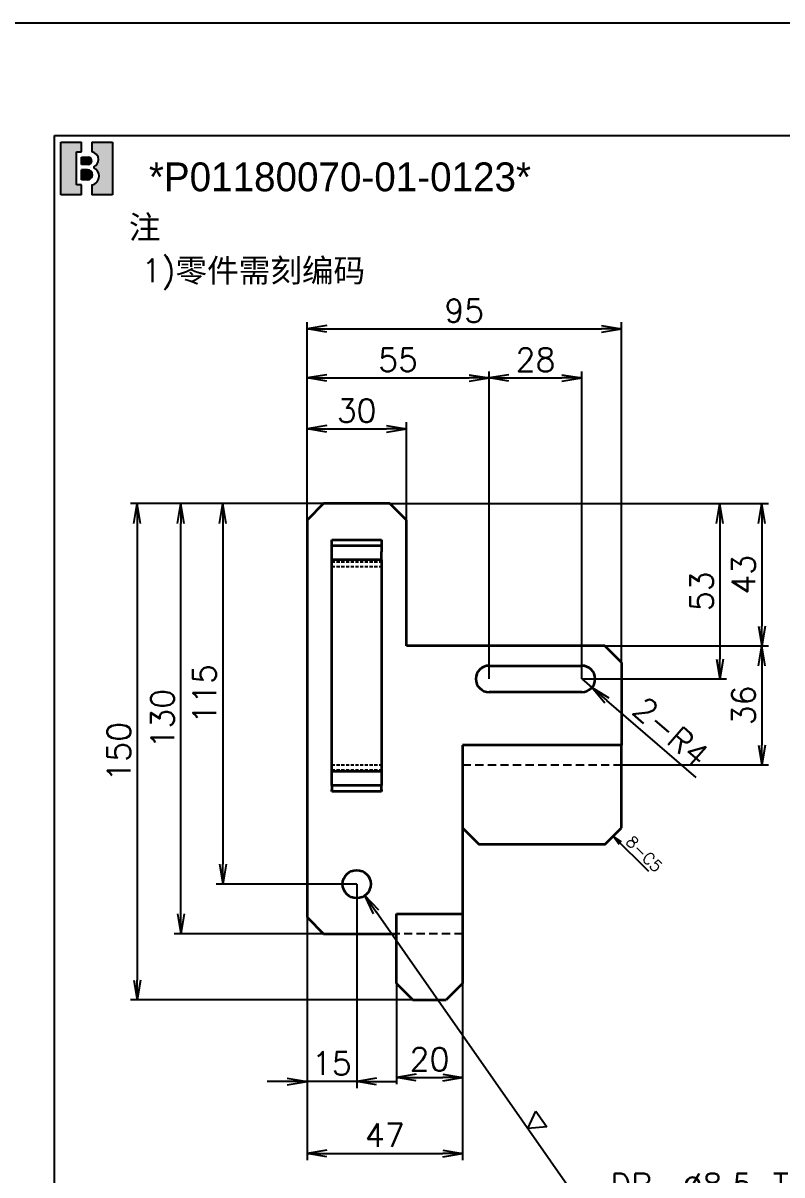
# Model space of a CAD drawing. Header units: inches. Extents: x 21 to 8642, y -3779 to 2137.
# Drawn here: x 5455.9 to 5685.1, y 264.8 to 612.9 of the extents above; entities that cross this region are included whole.
import ezdxf

# ---------------------------------------------------------------- set-up
doc = ezdxf.new("R2010")
doc.units = ezdxf.units.IN
doc.header["$MEASUREMENT"] = 0
doc.linetypes.add('HIDDEN-HOKUTO', pattern=[3.8, 2.5, -1.3])
doc.layers.add('AM_HID', color=1, linetype='HIDDEN-HOKUTO', lineweight=25)
doc.layers.add('title_frame', color=7, linetype='Continuous')
doc.layers.add('word_dim', color=253, linetype='Continuous')
doc.styles.get("Standard").update_dxf_attribs({"font": 'txt', "bigfont": 'gbcbig.shx'})
doc.dimstyles.new('HKT 1-1', dxfattribs={"dimtxt": 3.5, "dimasz": 3, "dimexe": 1, "dimexo": 0, "dimgap": 1, "dimtad": 3, "dimdsep": 46, "dimtxsty": 'Standard', "dimblk1": 'OPEN', "dimblk2": 'OPEN', "dimsah": 1, "dimcen": 0, "dimclrd": 256, "dimclre": 256, "dimclrt": 3, "dimazin": 2, "dimtfac": 1, "dimtmove": 0, "dimatfit": 3, "dimldrblk": 'OPEN', "dimfxl": 1, "dimtolj": 1, "dimlwd": 25, "dimlwe": 25, "dimarcsym": 0})
doc.dimstyles.new('STANDARD1_2', dxfattribs={"dimscale": 2, "dimtxt": 3.5, "dimasz": 3, "dimexe": 1, "dimexo": 0, "dimgap": 1, "dimtad": 3, "dimdsep": 46, "dimtxsty": 'Standard', "dimblk1": 'OPEN', "dimblk2": 'OPEN', "dimsah": 1, "dimcen": 0, "dimclrd": 256, "dimclre": 256, "dimclrt": 3, "dimazin": 2, "dimtfac": 1, "dimtmove": 0, "dimatfit": 3, "dimldrblk": 'OPEN', "dimfxl": 1, "dimtolj": 1, "dimlwd": 25, "dimlwe": 25, "dimarcsym": 0})

# ---------------------------------------------------------------- blocks, each defined once
blk = doc.blocks.new('B機密ﾏｰｸ')
blk.add_hatch(color=1).paths.add_polyline_path([(0.3999999986702711, 0.8149999997779807), (0.3999999986702711, 0.9999999997779806), (-1.3297288e-09, 0.9999999997779806), (-1.3297288e-09, -2.220193e-10), (0.3999999986702711, -2.220193e-10), (0.3999999986702711, 0.1849999997779807), (0.2999999986702711, 0.1849999997779807), (0.2999999986702711, 0.8149999997779807)])
h = blk.add_hatch(color=1)
edge = h.paths.add_edge_path()
edge.add_line((0.5999999986702714, 0.9999999997779806), (0.5999999986702718, 0.8142220507965398))
edge.add_arc((0.5849999986702712, 0.6699999997779816), 0.1449999999999991, -5.115907697472721e-13, 84.06222754839428, ccw=False)
edge.add_arc((0.5849999986702707, 0.6699999997779802), 0.1449999999999993, -69.82872865353448, 1.1368683772161603e-13, ccw=False)
edge.add_line((0.6349999986702715, 0.5338934238898192), (0.6349999986702711, 0.5120827805020305))
edge.add_arc((0.5699999986702688, 0.3549999997779789), 0.1700000000000021, 3.979039320256561e-13, 67.5204943905955, ccw=False)
edge.add_arc((0.5699999986702724, 0.3549999997779802), 0.1699999999999993, -79.83575137827683, 0, ccw=False)
edge.add_line((0.5999999986702714, 0.1876679944711657), (0.5999999986702714, -2.220192918400699e-10))
edge.add_line((0.5999999986702714, -2.220193e-10), (0.9999999986702712, -2.220193e-10))
edge.add_line((0.9999999986702712, -2.220193e-10), (0.9999999986702712, 0.9999999997779806))
edge.add_line((0.9999999986702712, 0.9999999997779806), (0.5999999986702714, 0.9999999997779806))
h = blk.add_hatch(color=1)
edge = h.paths.add_edge_path()
edge.add_arc((0.5299999986702706, 0.6449999997779808), 0.07, 359.9999999999989, 450)
edge.add_line((0.5299999986702706, 0.7149999997779806), (0.3999999986702711, 0.7149999997779806))
edge.add_line((0.3999999986702711, 0.7149999997779806), (0.3999999986702711, 0.5749999997779809))
edge.add_line((0.3999999986702711, 0.5749999997779809), (0.5299999986702701, 0.5749999997779809))
edge.add_arc((0.5299999986702701, 0.6449999997779808), 0.07, 270, 359.9999999999999)
h = blk.add_hatch(color=1)
edge = h.paths.add_edge_path()
edge.add_arc((0.5149999986702705, 0.3799999997779802), 0.095, 1.018e-13, 90)
edge.add_line((0.5149999986702705, 0.4749999997779804), (0.3999999986702711, 0.4749999997779808))
edge.add_line((0.3999999986702711, 0.4749999997779808), (0.3999999986702711, 0.2849999997779809))
edge.add_line((0.3999999986702711, 0.2849999997779809), (0.5149999986702718, 0.2849999997779809))
edge.add_arc((0.5149999986702718, 0.379999999777981), 0.095, 270, 360.0000000000003)
at = {"color": 1}
for p, q in [((-1.3297288e-09, -2.220193e-10), (-1.3297288e-09, 0.9999999997779806)), ((-1.3297288e-09, 0.9999999997779806), (0.3999999986702711, 0.9999999997779806)), ((0.3999999986702711, 0.8149999997779807), (0.3999999986702711, 0.9999999997779806)), ((0.5999999986702714, 0.9999999997779806), (0.5999999986702718, 0.8142220507965398)), ((0.5999999986702714, 0.9999999997779806), (0.9999999986702712, 0.9999999997779806)), ((0.9999999986702712, 0.9999999997779806), (0.9999999986702712, -2.220193e-10)), ((0.2999999986702711, 0.8149999997779807), (0.3999999986702711, 0.8149999997779807)), ((0.2999999986702711, 0.1849999997779807), (0.2999999986702711, 0.8149999997779807)), ((0.3999999986702711, 0.7149999997779806), (0.5299999986702706, 0.7149999997779806)), ((0.3999999986702711, 0.5749999997779809), (0.3999999986702711, 0.7149999997779806)), ((0.7299999986702704, 0.6699999997779807), (0.7299999986702704, 0.6699999997779802)), ((0.5299999986702701, 0.5749999997779809), (0.3999999986702711, 0.5749999997779809)), ((0.5149999986702705, 0.4749999997779804), (0.3999999986702711, 0.4749999997779808)), ((0.3999999986702711, 0.2849999997779809), (0.3999999986702711, 0.4749999997779808)), ((0.5699999986702711, 0.5249999997779802), (0.5699999986702716, 0.5249999997779807)), ((0.5999999986702705, 0.6449999997779794), (0.59999999867027, 0.6449999997779803)), ((0.6349999986702715, 0.5338934238898192), (0.6349999986702711, 0.5120827805020305)), ((0.5149999986702718, 0.2849999997779809), (0.3999999986702711, 0.2849999997779809)), ((0.6099999986702707, 0.3799999997779806), (0.609999998670272, 0.3799999997779815)), ((0.739999998670271, 0.3549999997779802), (0.739999998670271, 0.3549999997779802)), ((0.3999999986702711, 0.1849999997779807), (0.2999999986702711, 0.1849999997779807)), ((0.3999999986702711, -2.220193e-10), (0.3999999986702711, 0.1849999997779807)), ((0.5999999986702714, 0.1876679944711657), (0.5999999986702714, -2.220193e-10)), ((0.3999999986702711, -2.220193e-10), (-1.3297288e-09, -2.220193e-10)), ((0.9999999986702712, -2.220193e-10), (0.5999999986702714, -2.220193e-10))]:
    blk.add_line(p, q, dxfattribs=at)
for centre, radius, start, end in [((0.5299999986702706, 0.6449999997779808), 0.07, 359.9999999999989, 90), ((0.5849999986702712, 0.6699999997779816), 0.1449999999999991, 359.9999999999995, 84.06222754839432), ((0.5849999986702707, 0.6699999997779802), 0.1449999999999993, 290.1712713464655, 1.781e-13), ((0.5149999986702705, 0.3799999997779802), 0.095, 1.018e-13, 90), ((0.5299999986702701, 0.6449999997779808), 0.07, 270, 359.9999999999999), ((0.5699999986702688, 0.3549999997779789), 0.1700000000000021, 4.58e-13, 67.52049439059552), ((0.5149999986702718, 0.379999999777981), 0.095, 270, 2.799e-13), ((0.5699999986702724, 0.3549999997779802), 0.1699999999999993, 280.1642486217232, 0)]:
    blk.add_arc(centre, radius, start, end, dxfattribs=at)
blk.add_attdef('B機密ﾏｰｸ', (-0.0857467348302255, 1.074949466596297), '', height=0.2)
blk = doc.blocks.new('_Open')
at = {"color": 0, "lineweight": -2}
for p, q in [((-1, 0.1666666666666667), (0, 0)), ((-1, -0.1666666666666667), (0, 0)), ((0, 0), (-1, 0))]:
    blk.add_line(p, q, dxfattribs=at)
blk = doc.blocks.new('*D63')
at = {"layer": 'DEFPOINTS', "color": 0, "linetype": 'Continuous', "ltscale": 2, "transparency": 16777216}
for p in [(5636.648522687641, 520.4939463423261), (5541.648522687641, 462.7201833772615), (5636.648522687641, 416.8233642149189)]:
    blk.add_point(p, dxfattribs=at)
at = {"layer": 'word_dim', "linetype": 'Continuous', "lineweight": 25, "ltscale": 2, "transparency": 16777216}
for p, q in [((5541.648522687641, 462.7201833772615), (5541.648522687641, 522.4939463423261)), ((5636.648522687641, 416.8233642149189), (5636.648522687641, 522.4939463423261)), ((5547.648522687641, 520.4939463423261), (5630.648522687641, 520.4939463423261))]:
    blk.add_line(p, q, dxfattribs=at)
at = {"layer": 'word_dim', "linetype": 'Continuous', "lineweight": 25, "ltscale": 2, "transparency": 16777216, "xscale": 6, "yscale": 6, "zscale": 6, "rotation": 180}
blk.add_blockref('_Open', (5541.648522687641, 520.4939463423261), dxfattribs=at)
at = {"layer": 'word_dim', "linetype": 'Continuous', "lineweight": 25, "ltscale": 2, "transparency": 16777216, "xscale": 6, "yscale": 6, "zscale": 6}
blk.add_blockref('_Open', (5636.648522687641, 520.4939463423261), dxfattribs=at)
at = {"layer": 'word_dim', "color": 3, "linetype": 'Continuous', "ltscale": 2, "transparency": 16777216, "insert": (5589.148522687641, 525.9939463423261), "char_height": 7, "attachment_point": 5}
blk.add_mtext('\\A1;95', dxfattribs=at)
blk = doc.blocks.new('*D64')
at = {"layer": 'DEFPOINTS', "color": 0, "linetype": 'Continuous', "ltscale": 2, "transparency": 16777216}
for p in [(5571.648522687641, 490.2919348616833), (5541.648522687641, 458.6013365841918), (5571.648522687641, 458.6013365841918)]:
    blk.add_point(p, dxfattribs=at)
at = {"layer": 'word_dim', "linetype": 'Continuous', "lineweight": 25, "ltscale": 2, "transparency": 16777216}
for p, q in [((5541.648522687641, 458.6013365841918), (5541.648522687641, 492.2919348616833)), ((5571.648522687641, 458.6013365841918), (5571.648522687641, 492.2919348616833)), ((5547.648522687641, 490.2919348616833), (5565.648522687641, 490.2919348616833))]:
    blk.add_line(p, q, dxfattribs=at)
at = {"layer": 'word_dim', "linetype": 'Continuous', "lineweight": 25, "ltscale": 2, "transparency": 16777216, "xscale": 6, "yscale": 6, "zscale": 6, "rotation": 180}
blk.add_blockref('_Open', (5541.648522687641, 490.2919348616833), dxfattribs=at)
at = {"layer": 'word_dim', "linetype": 'Continuous', "lineweight": 25, "ltscale": 2, "transparency": 16777216, "xscale": 6, "yscale": 6, "zscale": 6}
blk.add_blockref('_Open', (5571.648522687641, 490.2919348616833), dxfattribs=at)
at = {"layer": 'word_dim', "color": 3, "linetype": 'Continuous', "ltscale": 2, "transparency": 16777216, "insert": (5556.648522687641, 495.7919348616833), "char_height": 7, "attachment_point": 5}
blk.add_mtext('\\A1;30', dxfattribs=at)
blk = doc.blocks.new('*D65')
at = {"layer": 'DEFPOINTS', "color": 0, "linetype": 'Continuous', "ltscale": 2, "transparency": 16777216}
for p in [(5556.648522687641, 467.7201833772615), (5490.328993379489, 317.7211599397615), (5576.354359690393, 317.7211599397615)]:
    blk.add_point(p, dxfattribs=at)
at = {"layer": 'word_dim', "linetype": 'Continuous', "lineweight": 25, "ltscale": 2, "transparency": 16777216}
for p, q in [((5556.648522687641, 467.7201833772615), (5488.328993379489, 467.7201833772615)), ((5490.328993379489, 461.7201833772615), (5490.328993379489, 323.7211599397615)), ((5576.354359690393, 317.7211599397615), (5488.328993379489, 317.7211599397615))]:
    blk.add_line(p, q, dxfattribs=at)
at = {"layer": 'word_dim', "linetype": 'Continuous', "lineweight": 25, "ltscale": 2, "transparency": 16777216, "xscale": 6, "yscale": 6, "zscale": 6}
for p, rotation in [((5490.328993379489, 467.7201833772615), 90), ((5490.328993379489, 317.7211599397615), 270)]:
    blk.add_blockref('_Open', p, dxfattribs=dict(at, rotation=rotation))
at = {"layer": 'word_dim', "color": 3, "linetype": 'Continuous', "ltscale": 2, "transparency": 16777216, "insert": (5484.828993379489, 392.7206716585124), "char_height": 7, "attachment_point": 5, "rotation": 90}
blk.add_mtext('\\A1;150', dxfattribs=at)
blk = doc.blocks.new('*D66')
at = {"layer": 'DEFPOINTS', "color": 0, "linetype": 'Continuous', "ltscale": 2, "transparency": 16777216}
for p in [(5503.493541495876, 467.7201833772615), (5552.037301553939, 467.7201833772615), (5552.037301553939, 337.720061306949)]:
    blk.add_point(p, dxfattribs=at)
at = {"layer": 'word_dim', "linetype": 'Continuous', "lineweight": 25, "ltscale": 2, "transparency": 16777216}
for p, q in [((5552.037301553939, 467.7201833772615), (5501.493541495876, 467.7201833772615)), ((5503.493541495876, 343.720061306949), (5503.493541495876, 461.7201833772615)), ((5552.037301553939, 337.720061306949), (5501.493541495876, 337.720061306949))]:
    blk.add_line(p, q, dxfattribs=at)
at = {"layer": 'word_dim', "linetype": 'Continuous', "lineweight": 25, "ltscale": 2, "transparency": 16777216, "xscale": 6, "yscale": 6, "zscale": 6}
for p, rotation in [((5503.493541495876, 467.7201833772615), 90), ((5503.493541495876, 337.720061306949), 270)]:
    blk.add_blockref('_Open', p, dxfattribs=dict(at, rotation=rotation))
at = {"layer": 'word_dim', "color": 3, "linetype": 'Continuous', "ltscale": 2, "transparency": 16777216, "insert": (5497.993541495876, 402.7201223421062), "char_height": 7, "attachment_point": 5, "rotation": 90}
blk.add_mtext('\\A1;130', dxfattribs=at)
blk = doc.blocks.new('*D69')
at = {"layer": 'DEFPOINTS', "color": 0, "linetype": 'Continuous', "ltscale": 2, "transparency": 16777216}
for p in [(5541.648522687641, 342.720061306949), (5588.648522687641, 343.720061306949), (5588.648522687641, 271.3646072739625)]:
    blk.add_point(p, dxfattribs=at)
at = {"layer": 'word_dim', "linetype": 'Continuous', "lineweight": 25, "ltscale": 2, "transparency": 16777216}
for p, q in [((5541.648522687641, 342.720061306949), (5541.648522687641, 269.3646072739625)), ((5588.648522687641, 343.720061306949), (5588.648522687641, 269.3646072739625)), ((5547.648522687641, 271.3646072739625), (5582.648522687641, 271.3646072739625))]:
    blk.add_line(p, q, dxfattribs=at)
at = {"layer": 'word_dim', "linetype": 'Continuous', "lineweight": 25, "ltscale": 2, "transparency": 16777216, "xscale": 6, "yscale": 6, "zscale": 6, "rotation": 180}
blk.add_blockref('_Open', (5541.648522687641, 271.3646072739625), dxfattribs=at)
at = {"layer": 'word_dim', "linetype": 'Continuous', "lineweight": 25, "ltscale": 2, "transparency": 16777216, "xscale": 6, "yscale": 6, "zscale": 6}
blk.add_blockref('_Open', (5588.648522687641, 271.3646072739625), dxfattribs=at)
at = {"layer": 'word_dim', "color": 3, "linetype": 'Continuous', "ltscale": 2, "transparency": 16777216, "insert": (5565.148522687641, 276.8646072739625), "char_height": 7, "attachment_point": 5}
blk.add_mtext('\\A1;47', dxfattribs=at)
blk = doc.blocks.new('*D70')
at = {"layer": 'DEFPOINTS', "color": 0, "linetype": 'Continuous', "ltscale": 2, "transparency": 16777216}
for p in [(5568.648522687641, 322.721159939776), (5588.648522687641, 322.7211599397615), (5588.648522687641, 294.2999696273164)]:
    blk.add_point(p, dxfattribs=at)
at = {"layer": 'word_dim', "linetype": 'Continuous', "lineweight": 25, "ltscale": 2, "transparency": 16777216}
for p, q in [((5568.648522687641, 322.721159939776), (5568.648522687641, 292.2999696273164)), ((5588.648522687641, 322.7211599397615), (5588.648522687641, 292.2999696273164)), ((5574.648522687641, 294.2999696273164), (5582.648522687641, 294.2999696273164))]:
    blk.add_line(p, q, dxfattribs=at)
at = {"layer": 'word_dim', "linetype": 'Continuous', "lineweight": 25, "ltscale": 2, "transparency": 16777216, "xscale": 6, "yscale": 6, "zscale": 6, "rotation": 180}
blk.add_blockref('_Open', (5568.648522687641, 294.2999696273164), dxfattribs=at)
at = {"layer": 'word_dim', "linetype": 'Continuous', "lineweight": 25, "ltscale": 2, "transparency": 16777216, "xscale": 6, "yscale": 6, "zscale": 6}
blk.add_blockref('_Open', (5588.648522687641, 294.2999696273164), dxfattribs=at)
at = {"layer": 'word_dim', "color": 3, "linetype": 'Continuous', "ltscale": 2, "transparency": 16777216, "insert": (5578.648522687641, 299.7999696273164), "char_height": 7, "attachment_point": 5}
blk.add_mtext('\\A1;20', dxfattribs=at)
blk = doc.blocks.new('*D71')
at = {"layer": 'DEFPOINTS', "color": 0, "linetype": 'Continuous', "ltscale": 2, "transparency": 16777216}
for p in [(5596.648522687641, 505.6616328436558), (5541.648522687641, 462.7201833772615), (5596.648522687641, 414.7201833772615)]:
    blk.add_point(p, dxfattribs=at)
at = {"layer": 'word_dim', "linetype": 'Continuous', "lineweight": 25, "ltscale": 2, "transparency": 16777216}
for p, q in [((5541.648522687641, 462.7201833772615), (5541.648522687641, 507.6616328436558)), ((5547.648522687641, 505.6616328436558), (5590.648522687641, 505.6616328436558)), ((5596.648522687641, 414.7201833772615), (5596.648522687641, 507.6616328436558))]:
    blk.add_line(p, q, dxfattribs=at)
at = {"layer": 'word_dim', "linetype": 'Continuous', "lineweight": 25, "ltscale": 2, "transparency": 16777216, "xscale": 6, "yscale": 6, "zscale": 6, "rotation": 180}
blk.add_blockref('_Open', (5541.648522687641, 505.6616328436558), dxfattribs=at)
at = {"layer": 'word_dim', "linetype": 'Continuous', "lineweight": 25, "ltscale": 2, "transparency": 16777216, "xscale": 6, "yscale": 6, "zscale": 6}
blk.add_blockref('_Open', (5596.648522687641, 505.6616328436558), dxfattribs=at)
at = {"layer": 'word_dim', "color": 3, "linetype": 'Continuous', "ltscale": 2, "transparency": 16777216, "insert": (5569.148522687641, 511.1616328436558), "char_height": 7, "attachment_point": 5}
blk.add_mtext('\\A1;55', dxfattribs=at)
blk = doc.blocks.new('*D72')
at = {"layer": 'DEFPOINTS', "color": 0, "linetype": 'Continuous', "ltscale": 2, "transparency": 16777216}
for p in [(5624.648522687641, 505.6616328436558), (5596.648522687641, 414.7201833772615), (5624.648522687641, 414.7201833772615)]:
    blk.add_point(p, dxfattribs=at)
at = {"layer": 'word_dim', "linetype": 'Continuous', "lineweight": 25, "ltscale": 2, "transparency": 16777216}
for p, q in [((5596.648522687641, 414.7201833772615), (5596.648522687641, 507.6616328436558)), ((5602.648522687641, 505.6616328436558), (5618.648522687641, 505.6616328436558)), ((5624.648522687641, 414.7201833772615), (5624.648522687641, 507.6616328436558))]:
    blk.add_line(p, q, dxfattribs=at)
at = {"layer": 'word_dim', "linetype": 'Continuous', "lineweight": 25, "ltscale": 2, "transparency": 16777216, "xscale": 6, "yscale": 6, "zscale": 6, "rotation": 180}
blk.add_blockref('_Open', (5596.648522687641, 505.6616328436558), dxfattribs=at)
at = {"layer": 'word_dim', "linetype": 'Continuous', "lineweight": 25, "ltscale": 2, "transparency": 16777216, "xscale": 6, "yscale": 6, "zscale": 6}
blk.add_blockref('_Open', (5624.648522687641, 505.6616328436558), dxfattribs=at)
at = {"layer": 'word_dim', "color": 3, "linetype": 'Continuous', "ltscale": 2, "transparency": 16777216, "insert": (5610.648522687641, 511.1616328436558), "char_height": 7, "attachment_point": 5}
blk.add_mtext('\\A1;28', dxfattribs=at)
blk = doc.blocks.new('*D73')
at = {"layer": 'DEFPOINTS', "color": 0, "linetype": 'Continuous', "ltscale": 2, "transparency": 16777216}
for p in [(5566.648522687641, 467.7201833772615), (5571.648522687641, 424.7201833772615), (5679.001413265682, 424.7201833772615)]:
    blk.add_point(p, dxfattribs=at)
at = {"layer": 'word_dim', "linetype": 'Continuous', "lineweight": 25, "ltscale": 2, "transparency": 16777216}
for p, q in [((5566.648522687641, 467.7201833772615), (5681.001413265682, 467.7201833772615)), ((5679.001413265682, 461.7201833772615), (5679.001413265682, 430.7201833772615)), ((5571.648522687641, 424.7201833772615), (5681.001413265682, 424.7201833772615))]:
    blk.add_line(p, q, dxfattribs=at)
at = {"layer": 'word_dim', "linetype": 'Continuous', "lineweight": 25, "ltscale": 2, "transparency": 16777216, "xscale": 6, "yscale": 6, "zscale": 6}
for p, rotation in [((5679.001413265682, 467.7201833772615), 90), ((5679.001413265682, 424.7201833772615), 270)]:
    blk.add_blockref('_Open', p, dxfattribs=dict(at, rotation=rotation))
at = {"layer": 'word_dim', "color": 3, "linetype": 'Continuous', "ltscale": 2, "transparency": 16777216, "insert": (5673.501413265682, 446.2201833772624), "char_height": 7, "attachment_point": 5, "rotation": 90}
blk.add_mtext('\\A1;43', dxfattribs=at)
blk = doc.blocks.new('*D74')
at = {"layer": 'DEFPOINTS', "color": 0, "linetype": 'Continuous', "ltscale": 2, "transparency": 16777216}
for p in [(5566.648522687641, 467.7201833772615), (5624.648522687641, 414.7201833772615), (5666.338977095062, 414.7201833772615)]:
    blk.add_point(p, dxfattribs=at)
at = {"layer": 'word_dim', "linetype": 'Continuous', "lineweight": 25, "ltscale": 2, "transparency": 16777216}
for p, q in [((5566.648522687641, 467.7201833772615), (5668.338977095062, 467.7201833772615)), ((5666.338977095062, 461.7201833772615), (5666.338977095062, 420.7201833772615)), ((5624.648522687641, 414.7201833772615), (5668.338977095062, 414.7201833772615))]:
    blk.add_line(p, q, dxfattribs=at)
at = {"layer": 'word_dim', "linetype": 'Continuous', "lineweight": 25, "ltscale": 2, "transparency": 16777216, "xscale": 6, "yscale": 6, "zscale": 6}
for p, rotation in [((5666.338977095062, 467.7201833772615), 90), ((5666.338977095062, 414.7201833772615), 270)]:
    blk.add_blockref('_Open', p, dxfattribs=dict(at, rotation=rotation))
at = {"layer": 'word_dim', "color": 3, "linetype": 'Continuous', "ltscale": 2, "transparency": 16777216, "insert": (5660.838977095062, 441.2201833772624), "char_height": 7, "attachment_point": 5, "rotation": 90}
blk.add_mtext('\\A1;53', dxfattribs=at)
blk = doc.blocks.new('*D86')
at = {"layer": 'DEFPOINTS', "color": 0, "linetype": 'Continuous', "ltscale": 2, "transparency": 16777216}
for p in [(5631.648522687641, 424.7201833772615), (5636.648522687641, 388.7218923616365), (5679.001413265682, 388.7218923616365)]:
    blk.add_point(p, dxfattribs=at)
at = {"layer": 'word_dim', "linetype": 'Continuous', "lineweight": 25, "ltscale": 2, "transparency": 16777216}
for p, q in [((5631.648522687641, 424.7201833772615), (5681.001413265682, 424.7201833772615)), ((5679.001413265682, 418.7201833772615), (5679.001413265682, 394.7218923616365)), ((5636.648522687641, 388.7218923616365), (5681.001413265682, 388.7218923616365))]:
    blk.add_line(p, q, dxfattribs=at)
at = {"layer": 'word_dim', "linetype": 'Continuous', "lineweight": 25, "ltscale": 2, "transparency": 16777216, "xscale": 6, "yscale": 6, "zscale": 6}
for p, rotation in [((5679.001413265682, 424.7201833772615), 90), ((5679.001413265682, 388.7218923616365), 270)]:
    blk.add_blockref('_Open', p, dxfattribs=dict(at, rotation=rotation))
at = {"layer": 'word_dim', "color": 3, "linetype": 'Continuous', "ltscale": 2, "transparency": 16777216, "insert": (5673.501413265682, 406.7210378694499), "char_height": 7, "attachment_point": 5, "rotation": 90}
blk.add_mtext('\\A1;36', dxfattribs=at)
blk = doc.blocks.new('*D87')
at = {"layer": 'DEFPOINTS', "color": 0, "linetype": 'Continuous', "ltscale": 2, "transparency": 16777216}
for p in [(5556.648522687641, 352.720061306949), (5541.648522687641, 342.720061306949), (5541.648522687641, 293.07858651877)]:
    blk.add_point(p, dxfattribs=at)
at = {"layer": 'word_dim', "linetype": 'Continuous', "lineweight": 25, "ltscale": 2, "transparency": 16777216}
for p, q in [((5556.648522687641, 352.720061306949), (5556.648522687641, 291.07858651877)), ((5541.648522687641, 342.720061306949), (5541.648522687641, 291.07858651877)), ((5535.648522687641, 293.07858651877), (5529.648522687641, 293.07858651877)), ((5556.648522687641, 293.07858651877), (5541.648522687641, 293.07858651877)), ((5562.648522687641, 293.07858651877), (5568.648522687641, 293.07858651877))]:
    blk.add_line(p, q, dxfattribs=at)
at = {"layer": 'word_dim', "linetype": 'Continuous', "lineweight": 25, "ltscale": 2, "transparency": 16777216, "xscale": 6, "yscale": 6, "zscale": 6}
blk.add_blockref('_Open', (5541.648522687641, 293.07858651877), dxfattribs=at)
at = {"layer": 'word_dim', "linetype": 'Continuous', "lineweight": 25, "ltscale": 2, "transparency": 16777216, "xscale": 6, "yscale": 6, "zscale": 6, "rotation": 180}
blk.add_blockref('_Open', (5556.648522687641, 293.07858651877), dxfattribs=at)
at = {"layer": 'word_dim', "color": 3, "linetype": 'Continuous', "ltscale": 2, "transparency": 16777216, "insert": (5549.148522687641, 298.57858651877), "char_height": 7, "attachment_point": 5}
blk.add_mtext('\\A1;15', dxfattribs=at)
blk = doc.blocks.new('*D88')
at = {"layer": 'DEFPOINTS', "color": 0, "linetype": 'Continuous', "ltscale": 2, "transparency": 16777216}
for p in [(5552.037301553939, 467.7201833772615), (5516.178583342002, 352.720061306949), (5556.648522687641, 352.720061306949)]:
    blk.add_point(p, dxfattribs=at)
at = {"layer": 'word_dim', "linetype": 'Continuous', "lineweight": 25, "ltscale": 2, "transparency": 16777216}
for p, q in [((5552.037301553939, 467.7201833772615), (5514.178583342002, 467.7201833772615)), ((5516.178583342002, 461.7201833772615), (5516.178583342002, 358.720061306949)), ((5556.648522687641, 352.720061306949), (5514.178583342002, 352.720061306949))]:
    blk.add_line(p, q, dxfattribs=at)
at = {"layer": 'word_dim', "linetype": 'Continuous', "lineweight": 25, "ltscale": 2, "transparency": 16777216, "xscale": 6, "yscale": 6, "zscale": 6}
for p, rotation in [((5516.178583342002, 467.7201833772615), 90), ((5516.178583342002, 352.720061306949), 270)]:
    blk.add_blockref('_Open', p, dxfattribs=dict(at, rotation=rotation))
at = {"layer": 'word_dim', "color": 3, "linetype": 'Continuous', "ltscale": 2, "transparency": 16777216, "insert": (5510.678583342002, 410.2201223421062), "char_height": 7, "attachment_point": 5, "rotation": 90}
blk.add_mtext('\\A1;115', dxfattribs=at)
blk = doc.blocks.new('*D89')
at = {"layer": 'DEFPOINTS', "color": 0, "linetype": 'Continuous', "ltscale": 2, "transparency": 16777216}
for p in [(5554.211700323884, 356.2020717560131), (5559.085345051348, 349.2380508578335)]:
    blk.add_point(p, dxfattribs=at)
at = {"layer": 'word_dim', "linetype": 'Continuous', "lineweight": 25, "ltscale": 2, "transparency": 16777216}
for p, q in [((5624.111774677082, 256.3208522988666), (5562.525564858974, 344.3222714002886)), ((5709.478441343533, 256.3208522988666), (5624.111774677082, 256.3208522988666))]:
    blk.add_line(p, q, dxfattribs=at)
at = {"layer": 'word_dim', "linetype": 'Continuous', "lineweight": 25, "ltscale": 2, "transparency": 16777216, "xscale": 6, "yscale": 6, "zscale": 6, "rotation": 124.9855597929897}
blk.add_blockref('_Open', (5559.085345051348, 349.2380508578335), dxfattribs=at)
at = {"layer": 'word_dim', "color": 3, "linetype": 'Continuous', "ltscale": 2, "transparency": 16777216, "insert": (5669.978441343533, 261.8208522988671), "char_height": 7, "attachment_point": 5}
blk.add_mtext('\\A1;DR. {\\Fromans,bigfont|c134;∅8.5} THRU', dxfattribs=at)
blk = doc.blocks.new('shiage1')
at = {"layer": 'word_dim', "color": 3, "linetype": 'Continuous'}
for p, q in [((-4.255559048260693e-05, 3.4162127349191e-07), (-1.443418228564553, 2.500000341621273)), ((-1.443418228564553, 2.500000341621273), (1.443333117383588, 2.500000341621273)), ((1.443333117383588, 2.500000341621273), (-4.255559048260693e-05, 3.4162127349191e-07))]:
    blk.add_line(p, q, dxfattribs=at)
blk = doc.blocks.new('*D90')
at = {"layer": 'DEFPOINTS', "color": 0, "linetype": 'Continuous', "ltscale": 2, "transparency": 16777216}
for p in [(5624.648522687678, 414.7201833772779), (5627.677785113172, 412.1079871447091)]:
    blk.add_point(p, dxfattribs=at)
at = {"layer": 'word_dim', "linetype": 'Continuous', "lineweight": 25, "ltscale": 2, "transparency": 16777216}
for p, q in [((5624.648522687678, 414.7201833772779), (5627.677785113172, 412.1079871447091)), ((5659.232602045446, 384.8976097220825), (5632.221678751419, 408.189692795851))]:
    blk.add_line(p, q, dxfattribs=at)
at = {"layer": 'word_dim', "linetype": 'Continuous', "lineweight": 25, "ltscale": 2, "transparency": 16777216, "xscale": 6, "yscale": 6, "zscale": 6, "rotation": 139.2281157744436}
blk.add_blockref('_Open', (5627.677785113172, 412.1079871447091), dxfattribs=at)
at = {"layer": 'word_dim', "color": 3, "linetype": 'Continuous', "ltscale": 2, "transparency": 16777216, "insert": (5651.590857037343, 398.7497399195977), "char_height": 7, "attachment_point": 5, "rotation": 319.2281157744436}
blk.add_mtext('\\A1;2-R4', dxfattribs=at)

msp = doc.modelspace()

# ---------------------------------------------------------------- linework, layer by layer
at = {"color": 7, "lineweight": 35, "ltscale": 0.1767766952966369}
for p, q in [((5546.648522687641, 467.7201833772615), (5541.648522687641, 462.7201833772615)), ((5571.648522687641, 462.7201833772615), (5566.648522687641, 467.7201833772615)), ((5636.648522687641, 419.7201833772615), (5631.648522687641, 424.7201833772615)), ((5588.648522687641, 369.721037869449), (5593.648522687641, 364.721037869449)), ((5631.648522687641, 364.721037869449), (5636.648522687641, 369.721037869449)), ((5541.648522687641, 342.720061306949), (5546.648522687641, 337.720061306949)), ((5568.648522687641, 322.7211599397615), (5573.648522687641, 317.7211599397615)), ((5588.648522687641, 322.7211599397615), (5583.648522687641, 317.7211599397615))]:
    msp.add_line(p, q, dxfattribs=at)
at = {"color": 7, "lineweight": 35}
for p, q in [((5566.648522687641, 467.7201833772615), (5546.648522687641, 467.7201833772615)), ((5541.648522687641, 462.7201833772615), (5541.648522687641, 342.720061306949)), ((5571.648522687641, 424.7201833772615), (5571.648522687641, 462.7201833772615)), ((5549.148522687641, 386.7201833772615), (5549.148522687641, 450.7201833772615)), ((5564.148522687641, 450.7201833772615), (5564.148522687641, 386.7201833772615)), ((5631.648522687641, 424.7201833772615), (5571.648522687641, 424.7201833772615)), ((5596.648522687641, 418.7201833772615), (5624.648522687641, 418.7201833772615)), ((5636.648522687641, 419.7201833772615), (5636.648522687641, 394.7218923616365)), ((5624.648522687641, 410.7201833772615), (5596.648522687641, 410.7201833772615)), ((5636.648522687641, 394.7218923616365), (5588.648522687641, 394.7218923616365)), ((5588.648522687641, 394.7218923616365), (5588.648522687641, 369.721037869449)), ((5636.648522687641, 369.721037869449), (5636.648522687641, 394.7218923616365)), ((5588.648522687641, 369.721037869449), (5588.648522687641, 343.720061306949)), ((5631.648522687641, 364.721037869449), (5593.648522687641, 364.721037869449)), ((5568.648522687641, 343.720061306949), (5588.648522687641, 343.720061306949)), ((5568.648522687641, 322.7211599397615), (5568.648522687641, 343.720061306949)), ((5588.648522687641, 343.720061306949), (5588.648522687641, 322.7211599397615)), ((5546.648522687641, 337.720061306949), (5568.648522687641, 337.720061306949))]:
    msp.add_line(p, q, dxfattribs=at)
at = {"color": 7, "lineweight": 35, "ltscale": 0.0114166259765625}
msp.add_line((5549.148522687641, 456.263518338199), (5549.148522687641, 456.7201833772615), dxfattribs=at)
at = {"color": 7, "lineweight": 35, "ltscale": 0.375}
for p, q in [((5549.148522687641, 456.7201833772615), (5564.148522687641, 456.7201833772615)), ((5564.148522687641, 454.9628591585115), (5549.148522687641, 454.9628591585115)), ((5564.148522687641, 450.7201833772615), (5549.148522687641, 450.7201833772615)), ((5564.148522687641, 386.7201833772615), (5549.148522687641, 386.7201833772615)), ((5564.148522687641, 382.477629666324), (5549.148522687641, 382.477629666324)), ((5564.148522687641, 380.7201833772615), (5549.148522687641, 380.7201833772615))]:
    msp.add_line(p, q, dxfattribs=at)
at = {"color": 7, "lineweight": 35, "ltscale": 0.0325164794921875}
for p, q in [((5549.148522687641, 454.9628591585115), (5549.148522687641, 456.263518338199)), ((5549.148522687641, 382.477629666324), (5549.148522687641, 381.1769704866365))]:
    msp.add_line(p, q, dxfattribs=at)
at = {"color": 7, "lineweight": 35, "ltscale": 0.0123382568359375}
msp.add_line((5564.148522687641, 456.7201833772615), (5564.148522687641, 456.226653103824), dxfattribs=at)
at = {"color": 7, "lineweight": 35, "ltscale": 0.0315948486328125}
for p, q in [((5564.148522687641, 456.226653103824), (5564.148522687641, 454.9628591585115)), ((5564.148522687641, 381.2138357210115), (5564.148522687641, 382.477629666324))]:
    msp.add_line(p, q, dxfattribs=at)
at = {"color": 7, "lineweight": 35, "ltscale": 0.048663330078125}
for p, q in [((5549.148522687641, 453.0163259553865), (5549.148522687641, 454.9628591585115)), ((5549.148522687641, 382.477629666324), (5549.148522687641, 384.424162869449))]:
    msp.add_line(p, q, dxfattribs=at)
at = {"color": 7, "lineweight": 35, "ltscale": 0.057403564453125}
msp.add_line((5549.148522687641, 450.7201833772615), (5549.148522687641, 453.0163259553865), dxfattribs=at)
at = {"color": 7, "lineweight": 35, "ltscale": 0.046490478515625}
msp.add_line((5564.148522687641, 454.9628591585115), (5564.148522687641, 453.1032400178865), dxfattribs=at)
at = {"color": 7, "lineweight": 35, "ltscale": 0.059576416015625}
for p, q in [((5564.148522687641, 450.7201833772615), (5564.148522687641, 453.1032400178865)), ((5564.148522687641, 386.7201833772615), (5564.148522687641, 384.3371267366365))]:
    msp.add_line(p, q, dxfattribs=at)
at = {"color": 7, "lineweight": 35, "ltscale": 0.0574005126953125}
msp.add_line((5549.148522687641, 384.424162869449), (5549.148522687641, 386.7201833772615), dxfattribs=at)
at = {"color": 7, "lineweight": 35, "ltscale": 0.0464874267578125}
msp.add_line((5564.148522687641, 384.3371267366365), (5564.148522687641, 382.477629666324), dxfattribs=at)
at = {"color": 7, "lineweight": 35, "ltscale": 0.011419677734375}
msp.add_line((5549.148522687641, 380.7201833772615), (5549.148522687641, 381.1769704866365), dxfattribs=at)
at = {"color": 7, "lineweight": 35, "ltscale": 0.01234130859375}
msp.add_line((5564.148522687641, 381.2138357210115), (5564.148522687641, 380.7201833772615), dxfattribs=at)
at = {"color": 7, "lineweight": 35, "ltscale": 0.25}
msp.add_line((5573.648522687641, 317.7211599397615), (5583.648522687641, 317.7211599397615), dxfattribs=at)
at = {"color": 7, "lineweight": 35}
msp.add_circle((5556.648522687641, 352.720061306949), 4.25, dxfattribs=at)
for centre, start, end in [((5596.648522687641, 414.7201833772615), 90, 270), ((5624.648522687641, 414.7201833772615), 270, 90)]:
    msp.add_arc(centre, 4, start, end, dxfattribs=at)
at = {"layer": 'AM_HID', "ltscale": 0.375}
for p, q in [((5549.148522687641, 450.1344900178865), (5564.148522687641, 450.1344900178865)), ((5549.148522687641, 448.7201833772615), (5564.148522687641, 448.7201833772615)), ((5549.148522687641, 388.7201833772615), (5564.148522687641, 388.7201833772615)), ((5549.148522687641, 387.305998806949), (5564.148522687641, 387.305998806949))]:
    msp.add_line(p, q, dxfattribs=at)
at = {"layer": 'AM_HID'}
for p, q in [((5588.648522687641, 388.7218923616365), (5636.648522687641, 388.7218923616365)), ((5588.648522687641, 337.720061306949), (5568.648522687641, 337.720061306949))]:
    msp.add_line(p, q, dxfattribs=at)
at = {"layer": 'title_frame'}
for p, q in [((5465.371127037857, 578.9140031749093), (5847.371127037857, 578.9140031749093)), ((5465.371127037857, 27.41400317490616), (5465.371127037857, 578.9140031749093)), ((5475.371127037857, 578.9140031749093), (5847.371127037857, 578.9140031749093))]:
    msp.add_line(p, q, dxfattribs=at)
at = {"layer": 'title_frame', "color": 4}
msp.add_lwpolyline([(5446.371127037857, 18.91400317490616), (5866.371127037857, 18.91400317490616), (5866.371127037857, 612.9140031749093), (5446.371127037857, 612.9140031749093)], close=True, dxfattribs=at)

# ---------------------------------------------------------------- block references
at = {"xscale": 15.55749999999534, "yscale": 15.875, "zscale": 15.875}
msp.add_blockref('B機密ﾏｰｸ', (5467.331141626348, 561.0390031784345), dxfattribs=at)
at = {"layer": 'word_dim', "color": 3, "linetype": 'Continuous', "ltscale": 2, "xscale": 1.999999999999657, "yscale": 1.999999999999657, "zscale": 2.000000000000701, "rotation": 304.9855597928064}
msp.add_blockref('shiage1', (5608.306190870268, 278.9056778436693), dxfattribs=at)

# ---------------------------------------------------------------- texts
at = {"ltscale": 2, "char_height": 7, "attachment_point": 1}
for s, insert, width in [('{\\fSimSun|b0|i0|c134|p2;\\C3;注}', (5487.842360600365, 554.7259140172946), 20.72938335666549), ('{\\Fromans,bigfont|c134;\\C3;1)\\fSimSun|b0|i0|c134|p2;零件需刻编码}', (5491.713106699581, 541.6351436636696), 193.8122652991879)]:
    msp.add_mtext(s, dxfattribs=dict(at, insert=insert, width=width))
at = {"layer": 'word_dim', "color": 3, "linetype": 'Continuous', "ltscale": 2}
msp.add_text('8-C5', height=3.5, rotation=315, dxfattribs=at).set_placement((5637.648522687641, 365.221037869449))
at = {"layer": 'word_dim', "color": 3, "linetype": 'Continuous', "insert": (5493.875377365419, 570.795550969885), "char_height": 8.722000000000001, "width": 200, "attachment_point": 1}
msp.add_mtext('{\\f3 of 9 Barcode|b0|i0|c0|p82;*P01180070-\\f3 of 9 Barcode|b0|i0|c134|p82;01\\f3 of 9 Barcode|b0|i0|c0|p82;-0\\f3 of 9 Barcode|b0|i0|c134|p82;123\\f3 of 9 Barcode|b0|i0|c0|p82;*}', dxfattribs=at)

# ---------------------------------------------------------------- dimensions: what is measured, and where the dimension line sits
at = {"layer": 'word_dim', "linetype": 'Continuous', "ltscale": 2}
for base, p1, p2, picture, middle in [((5636.648522687641, 520.4939463423261), (5541.648522687641, 462.7201833772615), (5636.648522687641, 416.8233642149189), '*D63', (5589.148522687641, 525.9939463423261)), ((5596.648522687641, 505.6616328436558), (5541.648522687641, 462.7201833772615), (5596.648522687641, 414.7201833772615), '*D71', (5569.148522687641, 511.1616328436558)), ((5624.648522687641, 505.6616328436558), (5596.648522687641, 414.7201833772615), (5624.648522687641, 414.7201833772615), '*D72', (5610.648522687641, 511.1616328436558)), ((5571.648522687641, 490.2919348616833), (5541.648522687641, 458.6013365841918), (5571.648522687641, 458.6013365841918), '*D64', (5556.648522687641, 495.7919348616833)), ((5541.648522687641, 293.07858651877), (5556.648522687641, 352.720061306949), (5541.648522687641, 342.720061306949), '*D87', (5549.148522687641, 298.57858651877)), ((5588.648522687641, 271.3646072739625), (5541.648522687641, 342.720061306949), (5588.648522687641, 343.720061306949), '*D69', (5565.148522687641, 276.8646072739625))]:
    dim = msp.add_linear_dim(base=base, p1=p1, p2=p2, dimstyle='STANDARD1_2', dxfattribs=at)
    dim.commit()
    dim.dimension.update_dxf_attribs({"geometry": picture, "text_midpoint": middle})
for base, p1, p2, picture, middle in [((5490.328993379489, 317.7211599397615), (5556.648522687641, 467.7201833772615), (5576.354359690393, 317.7211599397615), '*D65', (5484.828993379489, 392.7206716585124)), ((5503.493541495876, 467.7201833772615), (5552.037301553939, 337.720061306949), (5552.037301553939, 467.7201833772615), '*D66', (5497.993541495876, 402.7201223421062)), ((5516.178583342002, 352.720061306949), (5552.037301553939, 467.7201833772615), (5556.648522687641, 352.720061306949), '*D88', (5510.678583342002, 410.2201223421062)), ((5679.001413265682, 424.7201833772615), (5566.648522687641, 467.7201833772615), (5571.648522687641, 424.7201833772615), '*D73', (5673.501413265682, 446.2201833772624)), ((5666.338977095062, 414.7201833772615), (5566.648522687641, 467.7201833772615), (5624.648522687641, 414.7201833772615), '*D74', (5660.838977095062, 441.2201833772624)), ((5679.001413265682, 388.7218923616365), (5631.648522687641, 424.7201833772615), (5636.648522687641, 388.7218923616365), '*D86', (5673.501413265682, 406.7210378694499))]:
    dim = msp.add_linear_dim(base=base, p1=p1, p2=p2, angle=90, dimstyle='STANDARD1_2', dxfattribs=at)
    dim.commit()
    dim.dimension.update_dxf_attribs({"geometry": picture, "text_midpoint": middle})
dim = msp.add_radius_dim(center=(5624.648522687678, 414.7201833772779), mpoint=(5627.677785113172, 412.1079871447091), text='2-<>', dimstyle='STANDARD1_2', dxfattribs=at)
dim.commit()
dim.dimension.update_dxf_attribs({"geometry": '*D90', "text_midpoint": (5651.590857037343, 398.7497399195977)})
dim = msp.add_diameter_dim_2p(p1=(5554.211700323884, 356.2020717560131), p2=(5559.085345051348, 349.2380508578335), text='DR. {\\Fromans,bigfont|c134;<>} THRU', dimstyle='STANDARD1_2', override={"dimtoh": 1, "dimtofl": 0}, dxfattribs=at)
dim.commit()
dim.dimension.update_dxf_attribs({"geometry": '*D89', "text_midpoint": (5669.978441343533, 256.3208522988671), "dimtype": 163})
dim = msp.add_linear_dim(base=(5588.648522687641, 294.2999696273164), p1=(5568.648522687641, 322.721159939776), p2=(5588.648522687641, 322.7211599397615), dimstyle='STANDARD1_2', dxfattribs=at)
dim.commit()
dim.dimension.update_dxf_attribs({"geometry": '*D70', "text_midpoint": (5578.648522687641, 294.2999696273164), "dimtype": 160})

# ---------------------------------------------------------------- leaders
at = {"layer": 'word_dim', "linetype": 'Continuous'}
msp.add_leader([(5634.148522687641, 367.221037869449), (5644.755124405436, 356.6144361516508)], dimstyle='HKT 1-1', dxfattribs=at)

doc.saveas('drawing.dxf')
